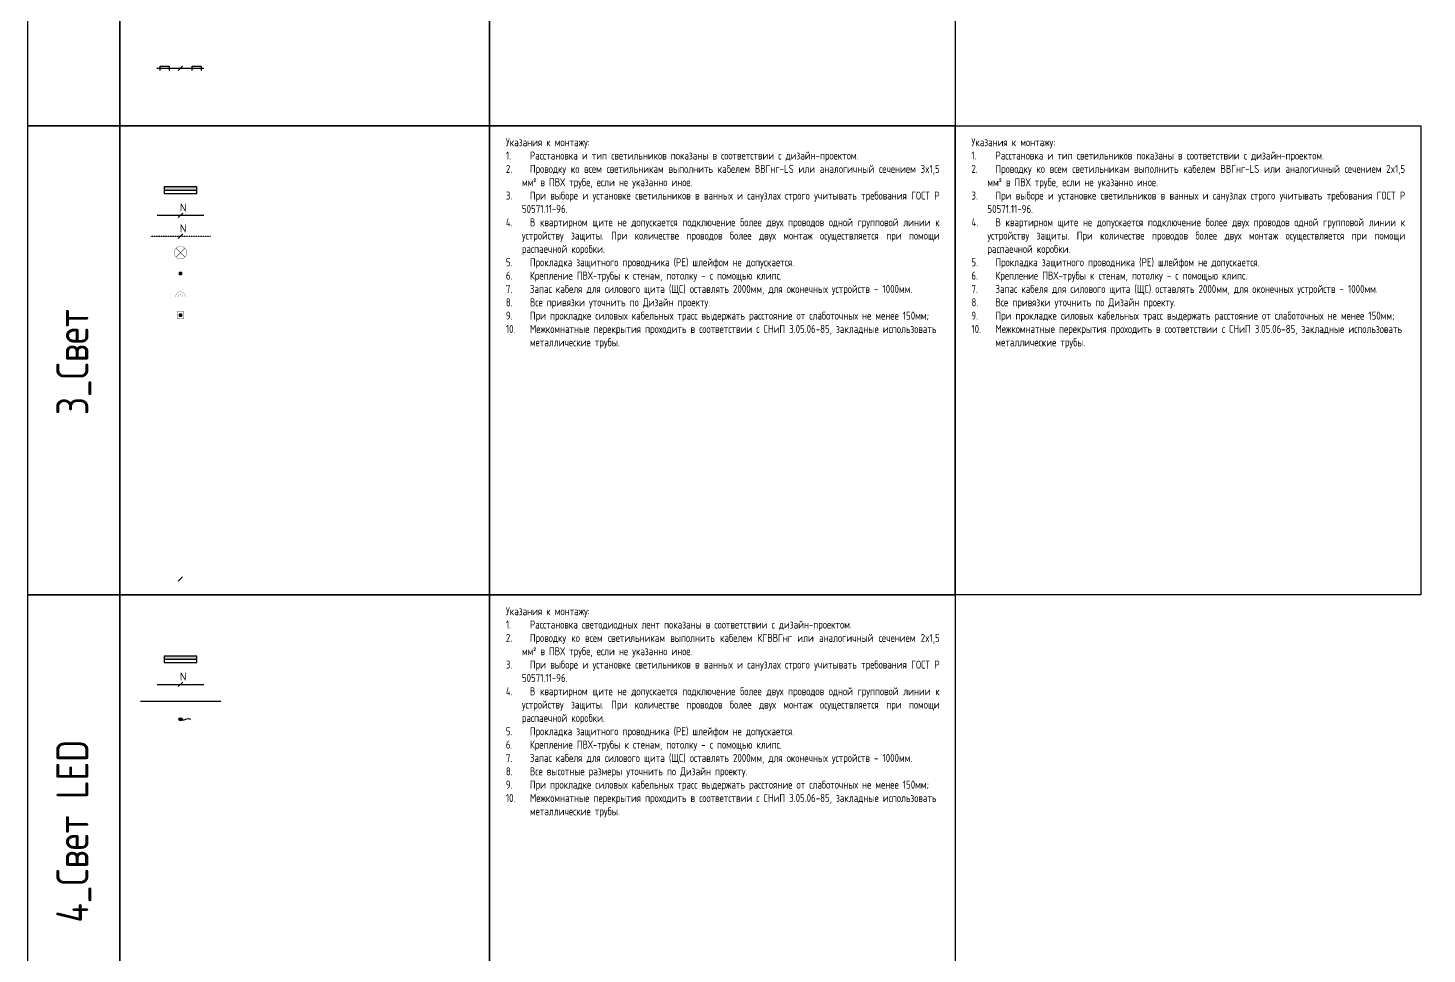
# Model space of a CAD drawing. Header units: millimetres. Extents: x -319117 to 390055, y -324103 to 270462.
# Drawn here: x -215071 to -171362, y 453 to 29387 of the extents above; entities that cross this region are included whole.
import ezdxf
from ezdxf import colors
from ezdxf.entities.mleader import LeaderData, LeaderLine
from ezdxf.math import Vec2, Vec3

# ---------------------------------------------------------------- set-up
doc = ezdxf.new("R2010")
doc.units = ezdxf.units.MM
doc.linetypes.add('JIS_02_0.7', pattern=[1.35, 0.75, -0.6])
for name, color, linetype in [('0_UNC_0 Лоток', 1, 'Continuous'), ('0_UNC_0 Щит', 1, 'Continuous'), ('0_UNC_10 Доп. Оборудование', 1, 'Continuous'), ('0_UNC_3 Свет. Трассы', 1, 'Continuous'), ('0_UNC_4 LED. Оборудование', 1, 'Continuous'), ('0_UNC_4 LED. Трассы', 5, 'Continuous'), ('0_UNC_6 KNX. Трассы', 1, 'Continuous')]:
    doc.layers.add(name, color=color, linetype=linetype)
for name, color, linetype, true_color in [('0_UNC_2 Розетки. Оборудование', 7, 'Continuous', 0x991b1e), ('0_UNC_3 Свет. Оборудование', 7, 'Continuous', 0x991b1e), ('0_UNC_3.1 Свет. Оборудование', 7, 'Continuous', 0x991b1e)]:
    doc.layers.add(name, color=color, linetype=linetype, true_color=true_color)
doc.styles.add('Unecom', font='GOST2304A.ttf', dxfattribs={"height": 2.5})
doc.styles.add('Unecom 2', font='GOST2304A.ttf', dxfattribs={"height": 2})
doc.styles.add('СГЕНЕРИР_СТИЛЬ_1', font='')
doc.styles.get('СГЕНЕРИР_СТИЛЬ_1').set_extended_font_data('Arial Кириллический')
doc.linetypes.add('зигзаг', pattern='A,0.00254,-5.08,[131,ltypeshp.shx,S=5.08,R=0,X=-5.08,Y=0],-10.16,[131,ltypeshp.shx,S=5.08,R=180,X=5.08,Y=0],-5.08', length=20.32254)

# ---------------------------------------------------------------- blocks, each defined once
blk = doc.blocks.new('ЩС-65')
h = blk.add_hatch(color=1)
h.dxf.hatch_style = 1
h.paths.add_polyline_path([(1014, 0), (1014, 101), (0, 101), (0, 0)])
at = {"color": 1}
for points in [[(0, 101), (0, -101), (1014, -101), (1014, 101), (0, 101)], [(0, 0), (1014, 0)]]:
    blk.add_lwpolyline(points, dxfattribs=at)
blk = doc.blocks.new('*U105')
h = blk.add_hatch()
h.set_pattern_fill('ANGLE', color=0)
h.set_pattern_definition([(0, (-2.5674, 3.856), (0, 6.985), [5.08, -1.905]), (90, (-2.5674, 3.856), (-6.985, 4e-16), [5.08, -1.905])])
h.paths.add_polyline_path([(1.2, -1.3, 1), (-1.3, -1.3, 1)])
at = {"linetype": 'ByBlock'}
h = blk.add_hatch(color=0, dxfattribs=at)
h.dxf.hatch_style = 1
h.paths.add_polyline_path([(0, 0, 1), (0, -2.5, 1)])
at = {"color": 0, "linetype": 'ByBlock'}
blk.add_circle((0, -1.3), 1.25, dxfattribs=at)
at = {"color": 0, "linetype": 'ByBlock', "start_tangent": (7.660218, -6.306333), "end_tangent": (10.001371, -7.711266)}
blk.add_spline([(0, -1.3), (8, -1.2)], degree=3, dxfattribs=at)
blk = doc.blocks.new('E_LAMP')
at = {"color": 0, "lineweight": 0, "const_width": 5}
for points in [[(0, 110, 1), (0, -110, 1)], [(0, 110, -1), (0, -110, -1)]]:
    blk.add_lwpolyline(points, format="xyb", dxfattribs=at)
for points in [[(78, 78), (-78, -78)], [(-78, 78), (78, -78)]]:
    blk.add_lwpolyline(points, dxfattribs=at)
blk = doc.blocks.new('E_BRA')
at = {"color": 0, "lineweight": 0, "const_width": 5}
for points in [[(0, -110, 0.414214), (-110, -220, 0.414214)], [(0, -165, 0.414214), (-55, -220, 0.414214)], [(0, -110, -0.414214), (110, -220, -0.414214)], [(0, -165, -0.414214), (55, -220, -0.414214)]]:
    blk.add_lwpolyline(points, format="xyb", dxfattribs=at)
blk.add_lwpolyline([(-110, -220), (110, -220)], dxfattribs=at)
blk = doc.blocks.new('E_LAMP_HALO')
at = {"lineweight": 0}
h = blk.add_hatch(dxfattribs=at)
h.set_pattern_fill('ANSI31', color=0, scale=100, angle=315, style=0)
h.set_pattern_definition([(0, (-112091.361, -24437.672), (4e-15, 12.5), [])])
edge = h.paths.add_edge_path()
edge.add_arc((0, 0), 55, 270, 450)
edge.add_arc((0, 0), 55, 90, 270)
at = {"color": 0, "lineweight": 0, "const_width": 5}
for points in [[(0, 55, 1), (0, -55, 1)], [(0, 55, -1), (0, -55, -1)]]:
    blk.add_lwpolyline(points, format="xyb", dxfattribs=at)
blk = doc.blocks.new('сауц')
at = {"color": 0, "lineweight": 0, "const_width": 10}
blk.add_lwpolyline([(935507, -92061), (935291, -92061), (935291, -92277), (935507, -92277), (935507, -92061)], dxfattribs=at)
at = {"color": 0, "lineweight": 0, "ltscale": 20, "xscale": -0.9818181817600895, "yscale": 0.9818181817600895, "zscale": 1.309090909013611, "rotation": 180}
blk.add_blockref('E_LAMP_HALO', (935399, -92169), dxfattribs=at)
blk = doc.blocks.new('_None')

msp = doc.modelspace()

# ---------------------------------------------------------------- hatches: boundary and pattern name
at = {"layer": '0_UNC_0 Щит'}
h = msp.add_hatch(color=1, dxfattribs=at)
h.dxf.hatch_style = 1
h.paths.add_polyline_path([(-209799, 24317), (-209799, 24419), (-210813, 24419), (-210813, 24317)])

# ---------------------------------------------------------------- linework, layer by layer
at = {"ltscale": 10}
for points in [[(-212203, 26334), (-215071, 26334), (-215071, 40988), (-212203, 40988)], [(-212203, 40988), (-200647, 40988), (-200647, 26334), (-212203, 26334)], [(-200647, 40988), (-186103, 40988), (-186103, 26334), (-200647, 26334)], [(-212203, 11679), (-215071, 11679), (-215071, 26334), (-212203, 26334)], [(-212203, 26334), (-200647, 26334), (-200647, 11679), (-212203, 11679)], [(-200647, 26334), (-186103, 26334), (-186103, 11679), (-200647, 11679)], [(-186103, 26334), (-171559, 26334), (-171559, 11679), (-186103, 11679)], [(-212203, -2975), (-215071, -2975), (-215071, 11679), (-212203, 11679)], [(-212203, 11679), (-200647, 11679), (-200647, -2975), (-212203, -2975)], [(-200647, 11679), (-186103, 11679), (-186103, -2975), (-200647, -2975)]]:
    msp.add_lwpolyline(points, close=True, dxfattribs=at)
at = {"layer": '0_UNC_0 Лоток', "color": 1}
for points in [[(-211041, 28126), (-209578, 28126)], [(-210941, 28056), (-210941, 28196), (-210661, 28196), (-210661, 28056)], [(-210380, 28055), (-210239, 28196)], [(-209941, 28056), (-209941, 28196), (-209661, 28196), (-209661, 28056)]]:
    msp.add_lwpolyline(points, dxfattribs=at)
at = {"layer": '0_UNC_0 Щит', "color": 1}
for points in [[(-210813, 24419), (-210813, 24216), (-209799, 24216), (-209799, 24419), (-210813, 24419)], [(-210813, 24317), (-209799, 24317)]]:
    msp.add_lwpolyline(points, dxfattribs=at)
at = {"layer": '0_UNC_3 Свет. Оборудование'}
for points in [[(-210376, 23462), (-210235, 23603)], [(-211037, 23533), (-209574, 23533)]]:
    msp.add_lwpolyline(points, dxfattribs=at)
at = {"layer": '0_UNC_3 Свет. Трассы', "linetype": 'JIS_02_0.7', "ltscale": 2}
msp.add_lwpolyline([(-211240, 22883), (-209372, 22883)], dxfattribs=at)
at = {"layer": '0_UNC_3 Свет. Трассы'}
msp.add_lwpolyline([(-210376, 22812), (-210235, 22953)], dxfattribs=at)
at = {"layer": '0_UNC_4 LED. Оборудование', "color": 6, "linetype": 'зигзаг', "ltscale": 0.1}
msp.add_line((-211554, 8356), (-209049, 8356), dxfattribs=at)
at = {"layer": '0_UNC_4 LED. Трассы'}
for points in [[(-211037, 8878), (-209574, 8878)], [(-210376, 8808), (-210235, 8949)]]:
    msp.add_lwpolyline(points, dxfattribs=at)
at = {"layer": '0_UNC_6 KNX. Трассы', "color": 1}
msp.add_lwpolyline([(-210380, 12101), (-210239, 12242)], dxfattribs=at)

# ---------------------------------------------------------------- block references
at = {"layer": '0_UNC_0 Щит', "color": 1}
msp.add_blockref('ЩС-65', (-210813, 9663), dxfattribs=at)
at = {"layer": '0_UNC_3.1 Свет. Оборудование', "color": 244, "ltscale": 20, "true_color": 0x991b1e, "xscale": 1.799999999867304, "yscale": 1.799999999867304, "zscale": 1.799999999867304}
msp.add_blockref('E_LAMP', (-210306, 22367), dxfattribs=at)
at = {"layer": '0_UNC_3.1 Свет. Оборудование', "color": 244, "ltscale": 20, "true_color": 0x991b1e}
for name, p, xscale, yscale, zscale, rotation in [('E_LAMP_HALO', (-210306, 21717), -0.9818181817600895, 0.9818181817600895, 1.309090909013611, 180), ('E_BRA', (-210306, 21290), 1.35, 1.35, 1.35, 359.9584518883088)]:
    msp.add_blockref(name, p, dxfattribs=dict(at, xscale=xscale, yscale=yscale, zscale=zscale, rotation=rotation))
at = {"layer": '0_UNC_3.1 Свет. Оборудование', "color": 244, "true_color": 0x991b1e}
msp.add_blockref('сауц', (-1145705, 112586), dxfattribs=at)
at = {"layer": '0_UNC_4 LED. Оборудование', "color": 6, "linetype": 'ByBlock', "xscale": 40, "yscale": 40, "zscale": 40}
msp.add_blockref('*U105', (-210306, 7838), dxfattribs=at)

# ---------------------------------------------------------------- texts
at = {"char_height": 250, "width": 13510.6, "attachment_point": 1, "style": 'Unecom'}
for s, insert in [('\\pxi-3,l3,sm1,t3;Указания к монтажу:{\\C0;\\P\\pi-2,l2,qj;1.^IРасстановка и тип светильников показаны в соответствии с дизайн-проектом.\\P\\C7;2.^IПроводку ко всем светильникам выполнить кабелем ВВГнг-LS или аналогичный сечением 3x1,5 мм² в ПВХ трубе, если не указанно иное.\\P3.^IПри выборе и установке светильников в ванных и санузлах строго учитывать требования ГОСТ Р 50571.11-96.\\P4.^IВ квартирном щите не допускается подключение более двух проводов одной групповой линии к устройству защиты. При количестве проводов более двух монтаж осуществляется при помощи распаечной коробки.\\P\\C0;5.^IПрокладка защитного проводника (PE) шлейфом не допускается.\\P6.^IКрепление ПВХ-трубы к стенам, потолку - с помощью клипс.\\P7.^IЗапас кабеля для силового щита (ЩС) оставлять 2000мм, для оконечных устройств - 1000мм.\\P8.^IВсе привязки уточнить по Дизайн проекту.\\P}9.^IПри прокладке силовых кабельных трасс выдержать расстояние от слаботочных не менее 150мм;\\P10.^IМежкомнатные перекрытия проходить в соответствии с СНиП 3.05.06-85, закладные использовать металлические трубы. ', (-200140, 25942)), ('\\pxi-3,l3,sm1,t3;Указания к монтажу:{\\C0;\\P\\pi-2,l2,qj;1.^IРасстановка и тип светильников показаны в соответствии с дизайн-проектом.\\P\\C7;2.^IПроводку ко всем светильникам выполнить кабелем ВВГнг-LS или аналогичный сечением 2x1,5 мм² в ПВХ трубе, если не указанно иное.\\P3.^IПри выборе и установке светильников в ванных и санузлах строго учитывать требования ГОСТ Р 50571.11-96.\\P4.^IВ квартирном щите не допускается подключение более двух проводов одной групповой линии к устройству защиты. При количестве проводов более двух монтаж осуществляется при помощи распаечной коробки.\\P\\C0;5.^IПрокладка защитного проводника (PE) шлейфом не допускается.\\P6.^IКрепление ПВХ-трубы к стенам, потолку - с помощью клипс.\\P7.^IЗапас кабеля для силового щита (ЩС) оставлять 2000мм, для оконечных устройств - 1000мм.\\P8.^IВсе привязки уточнить по Дизайн проекту.\\P}9.^IПри прокладке силовых кабельных трасс выдержать расстояние от слаботочных не менее 150мм;\\P10.^IМежкомнатные перекрытия проходить в соответствии с СНиП 3.05.06-85, закладные использовать металлические трубы. ', (-185596, 25942)), ('\\pxi-3,l3,sm1,t3;Указания к монтажу:{\\C0;\\P\\pi-2,l2,qj;1.^IРасстановка светодиодных лент показаны в соответствии с дизайн-проектом.\\P\\C7;2.^IПроводку ко всем светильникам выполнить кабелем КГВВГнг или аналогичный сечением 2x1,5 мм² в ПВХ трубе, если не указанно иное.\\P3.^IПри выборе и установке светильников в ванных и санузлах строго учитывать требования ГОСТ Р 50571.11-96.\\P4.^IВ квартирном щите не допускается подключение более двух проводов одной групповой линии к устройству защиты. При количестве проводов более двух монтаж осуществляется при помощи распаечной коробки.\\P\\C0;5.^IПрокладка защитного проводника (PE) шлейфом не допускается.\\P6.^IКрепление ПВХ-трубы к стенам, потолку - с помощью клипс.\\P7.^IЗапас кабеля для силового щита (ЩС) оставлять 2000мм, для оконечных устройств - 1000мм.\\P8.^IВсе высотные размеры уточнить по Дизайн проекту.\\P}9.^IПри прокладке силовых кабельных трасс выдержать расстояние от слаботочных не менее 150мм;\\P10.^IМежкомнатные перекрытия проходить в соответствии с СНиП 3.05.06-85, закладные использовать металлические трубы. ', (-200140, 11288))]:
    msp.add_mtext(s, dxfattribs=dict(at, insert=insert))
at = {"char_height": 1000, "width": 14774.65, "attachment_point": 5, "rotation": 90, "style": 'Unecom'}
for s, insert in [('{\\fGOST 2.304 type A|b0|i0|c204|p34;3_Свет}', (-213637, 18946)), ('{\\fGOST 2.304 type A|b0|i0|c204|p34;4_Свет \\fGOST 2.304 type A|b0|i0|c0|p34;LED}', (-213637, 4292))]:
    msp.add_mtext(s, dxfattribs=dict(at, insert=insert))
at = {"layer": '0_UNC_3 Свет. Трассы', "char_height": 250, "width": 1354, "attachment_point": 5, "style": 'СГЕНЕРИР_СТИЛЬ_1'}
for insert in [(-209651, 23775), (-209651, 23125)]:
    msp.add_mtext('\\pxql;{\\fISOCPEUR|b0|i0|c204|p34;N}', dxfattribs=dict(at, insert=insert))
at = {"layer": '0_UNC_4 LED. Трассы', "insert": (-209651, 9121), "char_height": 250, "width": 1354, "attachment_point": 5, "style": 'СГЕНЕРИР_СТИЛЬ_1'}
msp.add_mtext('\\pxql;{\\fISOCPEUR|b0|i0|c204|p34;N}', dxfattribs=at)

# ---------------------------------------------------------------- leaders
at = {"layer": '0_UNC_10 Доп. Оборудование', "ltscale": 2}
ml = msp.add_multileader_mtext('Standard', dxfattribs=at)
ml.set_content('{\\C0;В.1.02.1(В1)\\P1хВВГнг(А)-LS 3х1.5}', color=7, style='Unecom')
ml.set_leader_properties(color=7, linetype='ByLayer', lineweight=13)
ml.set_arrow_properties(name='NONE')
ml.build(insert=Vec2(0, 0))
ml.multileader.update_dxf_attribs({"has_dogleg": 0, "text_left_attachment_type": 6, "text_right_attachment_type": 6, "text_bottom_attachment_type": 10, "arrow_head_size": 100, "scale": 100})
ctx = ml.context
ctx.base_point, ctx.scale, ctx.char_height, ctx.arrow_head_size, ctx.plane_origin = Vec3(1122, 10746), 100, 180, 100, Vec3(-1343, 14165)
ctx.left_attachment, ctx.right_attachment, ctx.top_attachment, ctx.text_align_type = 6, 6, 10, 2
notes = []
notes.append((ctx, [(1, (1, 1, 0), (2861, 10746), (-1, 0), 8, [(0, [(3249, 11777)], 0, [])])]))
ctx.mtext.insert, ctx.mtext.width, ctx.mtext.alignment, ctx.mtext.flow_direction = Vec3(2851, 10962), 2076.73, 3, 5
ml = msp.add_multileader_mtext('Standard', dxfattribs=at)
ml.set_content('{\\C0;В.1.07.1(В2)\\P1хВВГнг(А)-LS 3х1.5}', color=7, style='Unecom')
ml.set_leader_properties(color=7, linetype='ByLayer', lineweight=13)
ml.set_arrow_properties(name='NONE')
ml.build(insert=Vec2(0, 0))
ml.multileader.update_dxf_attribs({"has_dogleg": 0, "text_left_attachment_type": 6, "text_right_attachment_type": 6, "text_bottom_attachment_type": 10, "arrow_head_size": 100, "scale": 100})
ctx = ml.context
ctx.base_point, ctx.scale, ctx.char_height, ctx.arrow_head_size, ctx.plane_origin = Vec3(8187, 6120), 100, 180, 100, Vec3(5722, 9539)
ctx.left_attachment, ctx.right_attachment, ctx.top_attachment, ctx.text_align_type = 6, 6, 10, 2
notes.append((ctx, [(1, (1, 1, 0), (9926, 6120), (-1, 0), 8, [(0, [(10314, 7151)], 0, [])])]))
ctx.mtext.insert, ctx.mtext.width, ctx.mtext.alignment, ctx.mtext.flow_direction = Vec3(9916, 6336), 2076.73, 3, 5
at = {"layer": '0_UNC_2 Розетки. Оборудование'}
ml = msp.add_multileader_mtext('Standard', dxfattribs=at)
ml.set_content('{\\C0;R.1.05.4\\Pзапас 5 метров\\Pвывод H=550мм\\Pдля варочной поверхности \\PВЫВОДЫ ПО \\PКУХНЕ СМ.  ПО ТЗ. \\PПОСТАВЩИКА}', color=7, style='Unecom 2')
ml.set_leader_properties(color=7, linetype='ByLayer', lineweight=13)
ml.set_arrow_properties(name='NONE')
ml.build(insert=Vec2(0, 0))
ml.multileader.update_dxf_attribs({"text_left_attachment_type": 6, "text_right_attachment_type": 6, "text_bottom_attachment_type": 10, "dogleg_length": 1, "arrow_head_size": 0, "scale": 75})
ctx = ml.context
ctx.base_point, ctx.scale, ctx.char_height, ctx.arrow_head_size, ctx.landing_gap_size, ctx.plane_origin = Vec3(7125, 9010), 75, 187.5, 0, 75, Vec3(4523, 9183)
ctx.left_attachment, ctx.right_attachment, ctx.top_attachment, ctx.text_align_type = 6, 6, 10, 2
notes.append((ctx, [(0, (1, 1, 0), (9819, 9010), (-1, 0), 3.99, [(0, [(11015, 9788)], 0, [])])]))
ctx.mtext.insert, ctx.mtext.width, ctx.mtext.defined_height, ctx.mtext.alignment, ctx.mtext.flow_direction = Vec3(9740, 9235), 2731.36, 665, 3, 5
for ctx, leaders in notes:
    for number, flags, end, landing, length, lines in leaders:
        leader = LeaderData()
        leader.index, (leader.has_last_leader_line, leader.has_dogleg_vector, leader.attachment_direction) = number, flags
        leader.last_leader_point, leader.dogleg_vector, leader.dogleg_length = Vec3(end), Vec3(landing), length
        for number, points, colour, breaks in lines:
            line = LeaderLine()
            line.index, line.vertices, line.color, line.breaks = number, Vec3.list(points), colors.encode_raw_color(colour), breaks
            leader.lines.append(line)
        ctx.leaders.append(leader)

doc.saveas('drawing.dxf')
